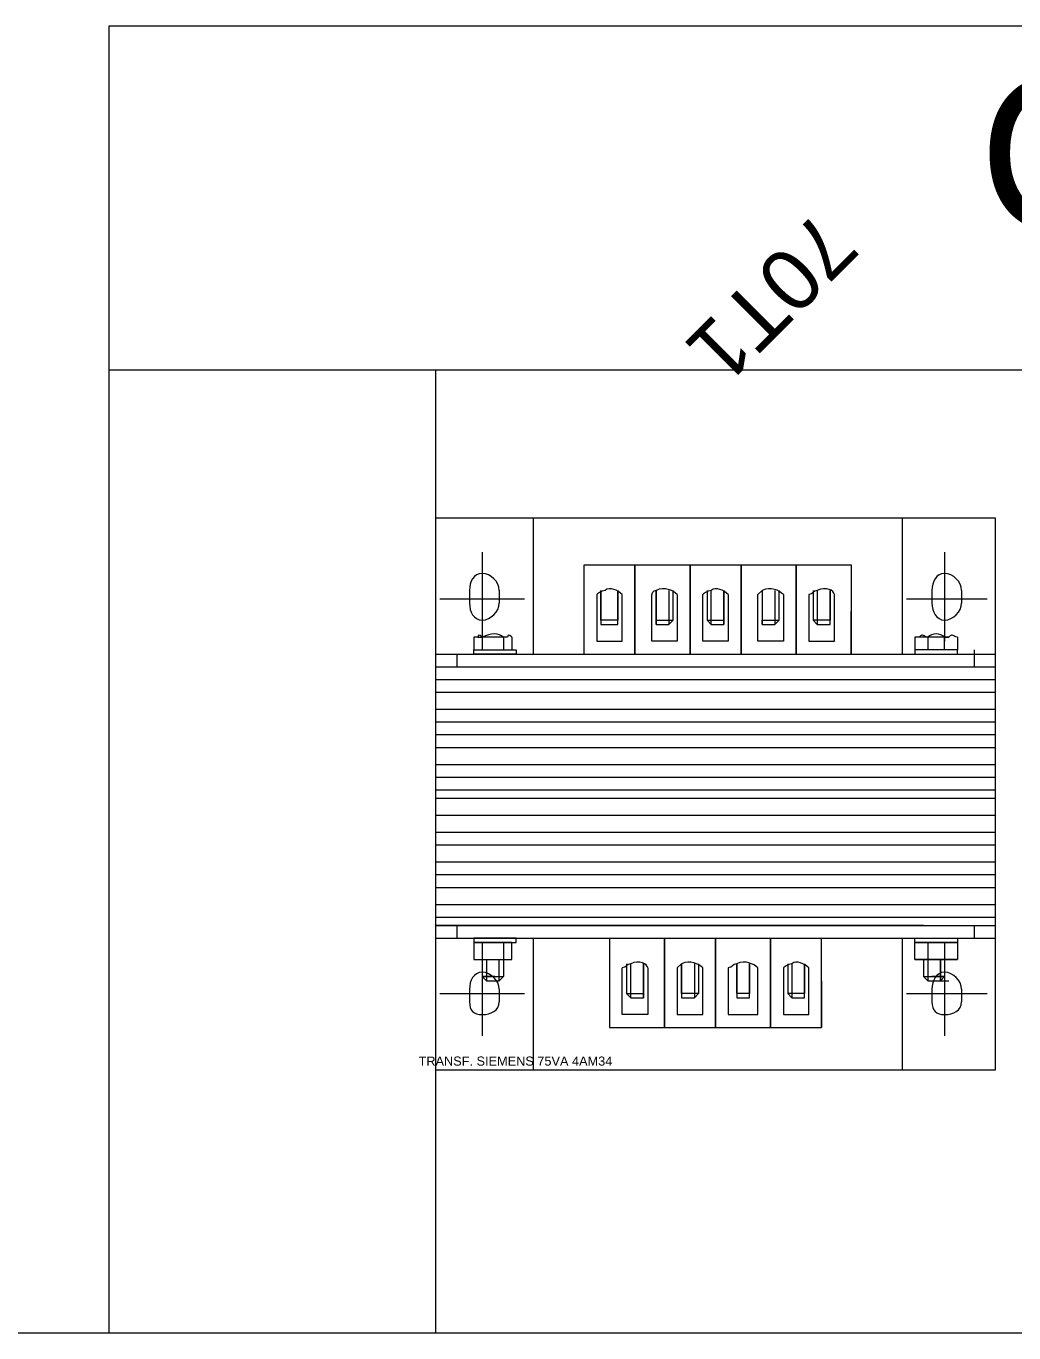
# Model space of a CAD drawing. Header units: millimetres. Extents: x 1004 to 59588, y 686 to 38112.
# Drawn here: x 27923.4 to 28060.4, y 7722.1 to 7903.3 of the extents above; entities that cross this region are included whole.
import ezdxf

# ---------------------------------------------------------------- set-up
doc = ezdxf.new("R2010")
doc.units = ezdxf.units.MM
doc.layers.add('PDF10_Geometry', color=7, linetype='Continuous')
doc.layers.add('PDF10_Text', color=7, linetype='Continuous')
doc.styles.add('PDF Arial', font='arial.ttf')

msp = doc.modelspace()

# ---------------------------------------------------------------- linework, layer by layer
at = {"layer": 'PDF10_Geometry', "lineweight": 18}
for points in [[(28371.93, 7903.25), (27934.87, 7903.25), (27934.87, 7722.08)], [(27934.87, 7855.61), (28371.93, 7855.61)], [(27980.16, 7855.61), (27980.16, 7722.08)], [(27341.34, 7722.08), (28371.93, 7722.08)]]:
    msp.add_lwpolyline(points, dxfattribs=at)
at = {"layer": 'PDF10_Geometry', "lineweight": 0}
for points in [[(27980.16, 7758.55), (28057.81, 7758.55), (28057.81, 7835.02), (27980.16, 7835.02)], [(28007.81, 7816.2), (28007.81, 7828.55)], [(28015.46, 7816.2), (28015.46, 7828.55)], [(28022.52, 7816.2), (28022.52, 7828.55)], [(28030.16, 7816.2), (28030.16, 7828.55)], [(28010.75, 7820.31), (28010.75, 7825.02), (28010.75, 7820.9)], [(28020.16, 7820.9), (28020.16, 7825.02), (28020.16, 7820.31)], [(28003.1, 7820.31), (28005.46, 7820.31), (28005.46, 7820.9), (28003.1, 7820.9)], [(28033.1, 7820.31), (28034.87, 7820.31), (28034.87, 7820.9), (28032.52, 7820.9)], [(28051.34, 7818.55), (28050.75, 7818.55)], [(27991.34, 7776.2), (27991.34, 7776.78), (27985.46, 7776.78), (27985.46, 7776.2)], [(27990.75, 7773.84), (27990.75, 7776.2), (27986.05, 7776.2), (27985.46, 7776.2), (27985.46, 7773.84), (27986.05, 7773.84)], [(28011.93, 7764.43), (28011.93, 7776.78)], [(28018.99, 7764.43), (28018.99, 7776.78)], [(28026.63, 7764.43), (28026.63, 7776.78)], [(28046.63, 7773.84), (28046.63, 7776.2), (28046.63, 7776.78), (28052.52, 7776.78), (28052.52, 7776.2), (28046.63, 7776.2), (28047.22, 7776.2), (28051.93, 7776.2), (28052.52, 7776.2), (28052.52, 7773.84), (28051.93, 7773.84), (28047.22, 7773.84)], [(28008.99, 7769.14), (28008.99, 7773.25), (28008.99, 7768.55)], [(28014.28, 7768.55), (28016.05, 7768.55), (28016.63, 7769.14), (28014.28, 7769.14)], [(28021.93, 7768.55), (28023.69, 7768.55), (28023.69, 7769.14), (28021.93, 7769.14)], [(28029.58, 7768.55), (28031.34, 7768.55), (28031.34, 7769.14), (28028.99, 7769.14)]]:
    msp.add_lwpolyline(points, close=True, dxfattribs=at)
for points in [[(27993.69, 7835.02), (27993.69, 7816.2)], [(28044.87, 7835.02), (28044.87, 7816.2)], [(27986.63, 7830.31), (27986.63, 7817.96)], [(28050.75, 7830.31), (28050.75, 7817.96)], [(28000.75, 7816.2), (28000.75, 7828.55), (28037.81, 7828.55), (28037.81, 7816.2), (28037.81, 7822.08)], [(28030.16, 7822.08), (28030.16, 7816.2), (28030.16, 7828.55)], [(27984.87, 7825.02), (27984.87, 7825.02)], [(27984.87, 7825.02), (27984.87, 7823.25)], [(27988.99, 7825.02), (27988.99, 7823.25)], [(28003.1, 7820.9), (28003.1, 7825.02), (28003.1, 7820.31)], [(28005.46, 7820.31), (28005.46, 7825.02), (28005.46, 7820.9)], [(28012.52, 7825.02), (28012.52, 7820.31), (28013.1, 7820.9), (28013.1, 7825.02)], [(28017.81, 7825.02), (28017.81, 7820.9), (28018.4, 7820.31), (28018.4, 7825.02)], [(28028.4, 7824.43), (28028.4, 7817.96), (28024.87, 7817.96), (28024.87, 7824.43), (28025.46, 7825.02), (28025.46, 7820.9), (28027.81, 7820.9)], [(28025.46, 7825.02), (28025.46, 7820.31), (28025.46, 7820.9)], [(28027.22, 7825.02), (28027.22, 7820.31), (28027.81, 7820.9), (28027.81, 7825.02)], [(28032.52, 7825.02), (28032.52, 7820.9)], [(28033.1, 7825.02), (28033.1, 7820.31)], [(28034.87, 7820.31), (28034.87, 7825.02), (28034.87, 7820.9)], [(28048.99, 7825.02), (28048.99, 7823.25)], [(28048.99, 7825.02), (28048.99, 7825.02)], [(28053.1, 7825.02), (28053.1, 7823.25)], [(27980.75, 7823.84), (27992.52, 7823.84)], [(27988.99, 7823.25), (27988.99, 7823.25)], [(28002.52, 7824.43), (28002.52, 7817.96), (28006.05, 7817.96), (28006.05, 7824.43)], [(28013.69, 7824.43), (28013.69, 7817.96), (28010.16, 7817.96), (28010.16, 7824.43)], [(28020.75, 7824.43), (28020.75, 7817.96), (28017.22, 7817.96), (28017.22, 7824.43)], [(28031.93, 7824.43), (28031.93, 7817.96), (28035.46, 7817.96), (28035.46, 7824.43)], [(28045.46, 7823.84), (28056.63, 7823.84)], [(28053.1, 7823.25), (28053.1, 7823.25)], [(28010.75, 7820.9), (28013.1, 7820.9)], [(28010.75, 7820.31), (28012.52, 7820.31)], [(28017.81, 7820.9), (28020.16, 7820.9)], [(28018.4, 7820.31), (28020.16, 7820.31)], [(28025.46, 7820.31), (28027.22, 7820.31)], [(27985.46, 7818.55), (27985.46, 7816.78), (27991.34, 7816.78), (27991.34, 7816.2), (27985.46, 7816.2), (27985.46, 7816.78)], [(27986.05, 7818.55), (27986.63, 7818.55)], [(27989.58, 7818.55), (27986.63, 7818.55), (27986.63, 7816.78)], [(27990.16, 7818.55), (27989.58, 7818.55), (27989.58, 7816.78)], [(27990.75, 7818.55), (27990.75, 7816.78)], [(28050.75, 7816.78), (28050.75, 7818.55), (28048.4, 7818.55), (28047.22, 7818.55), (28046.63, 7818.55), (28046.63, 7816.78), (28046.63, 7816.2), (28052.52, 7816.2), (28052.52, 7816.78), (28046.63, 7816.78)], [(28048.4, 7818.55), (28048.4, 7816.78)], [(28052.52, 7818.55), (28052.52, 7816.78)], [(27980.16, 7816.2), (28057.81, 7816.2)], [(27983.1, 7816.2), (27983.1, 7814.43)], [(28054.87, 7816.78), (28054.87, 7814.43)], [(27980.16, 7814.43), (28057.81, 7814.43)], [(27980.16, 7812.67), (28057.81, 7812.67)], [(27980.16, 7810.9), (28057.81, 7810.9)], [(27980.16, 7808.55), (28057.81, 7808.55)], [(27980.16, 7806.78), (28057.81, 7806.78)], [(27980.16, 7805.02), (28057.81, 7805.02)], [(27980.16, 7803.25), (28057.81, 7803.25)], [(27980.16, 7800.9), (28057.81, 7800.9)], [(27980.16, 7799.14), (28057.81, 7799.14)], [(27980.16, 7797.37), (28057.81, 7797.37)], [(27980.16, 7796.2), (28057.81, 7796.2)], [(27980.16, 7793.84), (28057.81, 7793.84)], [(27980.16, 7791.49), (28057.81, 7791.49)], [(27980.16, 7789.73), (28057.81, 7789.73)], [(27980.16, 7787.37), (28057.81, 7787.37)], [(27980.16, 7785.61), (28057.81, 7785.61)], [(27980.16, 7783.84), (28057.81, 7783.84)], [(27980.16, 7781.49), (28057.81, 7781.49)], [(27980.16, 7779.73), (28057.81, 7779.73)], [(28047.81, 7778.55), (27980.16, 7778.55), (28057.81, 7778.55)], [(27983.1, 7778.55), (27983.1, 7776.78)], [(28054.87, 7778.55), (28054.87, 7776.78)], [(27980.16, 7776.78), (28057.81, 7776.78)], [(27986.63, 7776.2), (27986.63, 7773.84), (27986.63, 7771.49), (27989.58, 7771.49)], [(27989.58, 7776.2), (27989.58, 7773.84), (27989.58, 7771.49), (27988.99, 7770.9), (27988.99, 7773.84)], [(27990.75, 7776.2), (27990.75, 7776.2)], [(27993.69, 7776.78), (27993.69, 7758.55)], [(28004.28, 7776.78), (28004.28, 7764.43), (28033.69, 7764.43), (28033.69, 7776.78)], [(28044.87, 7776.78), (28044.87, 7758.55)], [(28048.4, 7776.2), (28048.4, 7773.84), (28048.4, 7770.9), (28047.81, 7771.49), (28050.75, 7771.49), (28050.16, 7770.9), (28050.16, 7773.84), (28050.16, 7770.9), (28050.75, 7771.49), (28048.99, 7771.49)], [(28050.75, 7776.2), (28050.75, 7773.84), (28050.75, 7771.49)], [(27986.63, 7775.02), (27986.63, 7763.25)], [(28050.75, 7775.02), (28050.75, 7763.25)], [(27987.22, 7773.84), (27987.22, 7770.9)], [(27990.75, 7773.84), (27990.75, 7773.84)], [(28009.58, 7772.67), (28009.58, 7766.2), (28006.05, 7766.2), (28006.05, 7772.67)], [(28006.63, 7773.25), (28006.63, 7769.14), (28007.22, 7768.55), (28007.22, 7773.25)], [(28014.28, 7773.25), (28013.69, 7772.67), (28013.69, 7766.2), (28017.22, 7766.2), (28017.22, 7772.67)], [(28014.28, 7769.14), (28014.28, 7773.25), (28014.28, 7768.55)], [(28016.05, 7773.25), (28016.05, 7768.55)], [(28016.63, 7773.25), (28016.63, 7769.14)], [(28020.75, 7772.67), (28020.75, 7766.2), (28024.87, 7766.2), (28024.87, 7772.67)], [(28021.93, 7769.14), (28021.93, 7773.25), (28021.93, 7768.55)], [(28023.69, 7768.55), (28023.69, 7773.25), (28023.69, 7769.14)], [(28028.4, 7772.67), (28028.4, 7766.2), (28031.93, 7766.2), (28031.93, 7772.67)], [(28028.99, 7773.25), (28028.99, 7769.14)], [(28029.58, 7773.25), (28029.58, 7768.55)], [(28031.34, 7768.55), (28031.34, 7773.25), (28031.34, 7769.14)], [(28047.81, 7773.84), (28047.81, 7771.49), (28048.4, 7770.9)], [(28048.4, 7773.84), (28048.4, 7770.9), (28050.16, 7770.9)], [(27988.4, 7771.49), (27986.63, 7771.49), (27987.22, 7770.9), (27988.99, 7770.9)], [(28033.69, 7770.9), (28033.69, 7764.43)], [(28048.99, 7770.9), (28051.34, 7770.9)], [(27980.75, 7769.14), (27992.52, 7769.14)], [(27984.87, 7769.73), (27984.87, 7767.96)], [(27984.87, 7769.73), (27984.87, 7769.73)], [(27988.99, 7769.73), (27988.99, 7767.96)], [(28006.63, 7769.14), (28008.99, 7769.14)], [(28045.46, 7769.14), (28056.63, 7769.14)], [(28048.99, 7769.73), (28048.99, 7769.73)], [(28048.99, 7769.73), (28048.99, 7767.96)], [(28053.1, 7769.73), (28053.1, 7767.96)], [(27988.99, 7767.96), (27988.99, 7767.96)], [(28007.22, 7768.55), (28008.99, 7768.55)], [(28053.1, 7767.96), (28053.1, 7767.96)]]:
    msp.add_lwpolyline(points, dxfattribs=at)
for points in [[(27986.63, 7827.37), (27985.46, 7827.37), (27984.87, 7826.2), (27984.87, 7825.02)], [(27988.99, 7825.02), (27988.99, 7826.2), (27987.81, 7827.37), (27986.63, 7827.37)], [(28050.75, 7827.37), (28049.58, 7827.37), (28048.99, 7826.2), (28048.99, 7825.02)], [(28053.1, 7825.02), (28053.1, 7826.2), (28051.93, 7827.37), (28050.75, 7827.37)], [(28003.69, 7825.02), (28003.1, 7825.02), (28002.52, 7824.43), (28002.52, 7824.43)], [(28006.05, 7824.43), (28005.46, 7825.02), (28004.28, 7825.61), (28003.69, 7825.02)], [(28010.75, 7825.02), (28010.16, 7825.02), (28010.16, 7824.43), (28010.16, 7824.43)], [(28013.69, 7824.43), (28013.1, 7825.02), (28011.93, 7825.61), (28010.75, 7825.02)], [(28018.4, 7825.02), (28017.81, 7825.02), (28017.22, 7824.43), (28017.22, 7824.43)], [(28020.75, 7824.43), (28020.16, 7825.02), (28018.99, 7825.61), (28018.4, 7825.02)], [(28028.4, 7824.43), (28027.81, 7825.02), (28026.63, 7825.61), (28025.46, 7825.02)], [(28033.1, 7825.02), (28032.52, 7825.02), (28032.52, 7824.43), (28031.93, 7824.43)], [(28035.46, 7824.43), (28035.46, 7825.02), (28034.28, 7825.61), (28033.1, 7825.02)], [(27984.87, 7823.25), (27984.87, 7822.08), (27985.46, 7820.9), (27986.63, 7820.9)], [(27986.63, 7820.9), (27987.81, 7820.9), (27988.99, 7822.08), (27988.99, 7823.25)], [(28048.99, 7823.25), (28048.99, 7822.08), (28049.58, 7820.9), (28050.75, 7820.9)], [(28050.75, 7820.9), (28051.93, 7820.9), (28053.1, 7822.08), (28053.1, 7823.25)], [(27986.05, 7818.55), (27985.46, 7818.55), (27985.46, 7818.55), (27985.46, 7818.55)], [(27986.63, 7818.55), (27986.63, 7818.55), (27986.05, 7819.14), (27986.05, 7818.55)], [(27989.58, 7818.55), (27988.99, 7819.14), (27987.81, 7819.14), (27986.63, 7818.55)], [(27990.16, 7818.55), (27989.58, 7818.55), (27989.58, 7818.55), (27989.58, 7818.55)], [(27990.75, 7818.55), (27990.75, 7818.55), (27990.16, 7819.14), (27990.16, 7818.55)], [(28048.4, 7818.55), (28047.81, 7818.55), (28047.81, 7819.14), (28047.22, 7818.55)], [(28050.75, 7818.55), (28050.16, 7819.14), (28048.99, 7819.14), (28048.4, 7818.55)], [(28052.52, 7818.55), (28051.93, 7818.55), (28051.93, 7819.14), (28051.34, 7818.55)], [(27986.63, 7776.2), (27986.63, 7776.2), (27986.05, 7776.2), (27985.46, 7776.2)], [(27989.58, 7776.2), (27988.4, 7776.2), (27987.81, 7776.2), (27986.63, 7776.2)], [(27990.75, 7776.2), (27990.75, 7776.2), (27990.16, 7776.2), (27989.58, 7776.2)], [(28048.4, 7776.2), (28047.81, 7776.2), (28047.22, 7776.2), (28046.63, 7776.2)], [(28050.75, 7776.2), (28050.16, 7776.2), (28048.99, 7776.2), (28048.4, 7776.2)], [(28052.52, 7776.2), (28051.93, 7776.2), (28051.34, 7776.2), (28050.75, 7776.2)], [(27985.46, 7773.84), (27986.05, 7773.84), (27986.63, 7773.84), (27986.63, 7773.84)], [(27986.63, 7773.84), (27987.81, 7773.84), (27988.4, 7773.84), (27989.58, 7773.84)], [(27989.58, 7773.84), (27990.16, 7773.84), (27990.75, 7773.84), (27990.75, 7773.84)], [(28007.22, 7773.25), (28006.63, 7773.25), (28006.63, 7772.67), (28006.05, 7772.67)], [(28009.58, 7772.67), (28009.58, 7773.25), (28008.4, 7773.84), (28007.22, 7773.25)], [(28017.22, 7772.67), (28016.63, 7773.25), (28015.46, 7773.84), (28014.28, 7773.25)], [(28021.93, 7773.25), (28021.34, 7773.25), (28021.34, 7772.67), (28020.75, 7772.67)], [(28024.87, 7772.67), (28024.28, 7773.25), (28023.1, 7773.84), (28021.93, 7773.25)], [(28029.58, 7773.25), (28028.99, 7773.25), (28028.4, 7772.67), (28028.4, 7772.67)], [(28031.93, 7772.67), (28031.34, 7773.25), (28030.16, 7773.84), (28029.58, 7773.25)], [(28046.63, 7773.84), (28047.22, 7773.84), (28047.81, 7773.84), (28048.4, 7773.84)], [(28048.4, 7773.84), (28048.99, 7773.84), (28050.16, 7773.84), (28050.75, 7773.84)], [(28050.75, 7773.84), (28051.34, 7773.84), (28051.93, 7773.84), (28052.52, 7773.84)], [(27986.63, 7772.08), (27985.46, 7772.08), (27984.87, 7770.9), (27984.87, 7769.73)], [(27988.99, 7769.73), (27988.99, 7770.9), (27987.81, 7772.08), (27986.63, 7772.08)], [(28050.75, 7772.08), (28049.58, 7772.08), (28048.99, 7770.9), (28048.99, 7769.73)], [(28053.1, 7769.73), (28053.1, 7770.9), (28051.93, 7772.08), (28050.75, 7772.08)], [(27984.87, 7767.96), (27984.87, 7766.78), (27985.46, 7766.2), (27986.63, 7766.2)], [(27986.63, 7766.2), (27987.81, 7766.2), (27988.99, 7766.78), (27988.99, 7767.96)], [(28048.99, 7767.96), (28048.99, 7766.78), (28049.58, 7766.2), (28050.75, 7766.2)], [(28050.75, 7766.2), (28051.93, 7766.2), (28053.1, 7766.78), (28053.1, 7767.96)]]:
    msp.add_open_spline(points, degree=3, dxfattribs=at)

# ---------------------------------------------------------------- texts
at = {"layer": 'PDF10_Text', "attachment_point": 7, "style": 'PDF Arial'}
for s, insert, char_height in [('CANALETA 50X80', (28055.46, 7874.52), 21.4746), ('TRANSF. SIEMENS 75VA 4AM34', (27977.81, 7759.11), 1.2632)]:
    msp.add_mtext(s, dxfattribs=dict(at, insert=insert, char_height=char_height))
at = {"layer": 'PDF10_Text', "insert": (28033.24, 7878.08), "char_height": 8.421, "attachment_point": 7, "rotation": 225, "style": 'PDF Arial'}
msp.add_mtext('70T1', dxfattribs=at)

doc.saveas('drawing.dxf')
